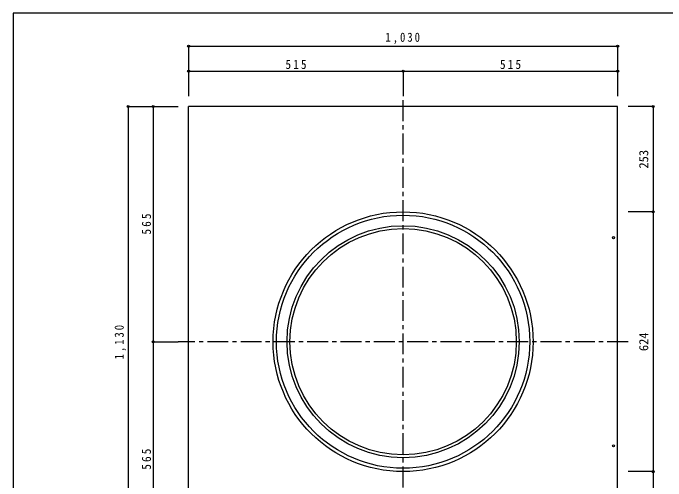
# Model space of a CAD drawing. Units: millimetres on the paper, enlarged 100 times, with parts at other scales. Extents: x -14200 to 14200, y -9940 to 9940.
# Drawn here: x -14200 to 1473, y -1302 to 9940 of the extents above; entities that cross this region are included whole.
import ezdxf
from ezdxf.enums import TextEntityAlignment as Align

# ---------------------------------------------------------------- set-up
doc = ezdxf.new("R2010")
doc.units = ezdxf.units.MM
doc.header["$LTSCALE"] = 100
doc.header["$PDMODE"] = 32
doc.header["$PDSIZE"] = 50
doc.linetypes.add('CHAIN1', pattern=[8, 5, -1, 1, -1])
for name, color, linetype in [('0-0_0', 7, 'Continuous'), ('1-0', 7, 'Continuous'), ('1-8', 7, 'Continuous')]:
    doc.layers.add(name, color=color, linetype=linetype)
doc.styles.add('ＭＳ ゴシック', font='')
doc.styles.get('ＭＳ ゴシック').set_extended_font_data('MS Gothic')

msp = doc.modelspace()

# ---------------------------------------------------------------- linework, layer by layer
at = {"layer": '0-0_0'}
msp.add_lwpolyline([(-14200, -9940), (14200, -9940), (14200, 9940), (-14200, 9940)], close=True, dxfattribs=at)
at = {"layer": '1-0', "linetype": 'CHAIN1'}
for p, q in [((-4836, -3857.1), (-4836, 7942.9)), ((564, 2042.9), (-10236, 2042.9))]:
    msp.add_line(p, q, dxfattribs=at)
at = {"layer": '1-0'}
for p, q in [((-9986, -3607.1), (-9986, 7692.9)), ((314, 7692.9), (-9986, 7692.9)), ((314, -3607.1), (314, 7692.9))]:
    msp.add_line(p, q, dxfattribs=at)
for radius in [3121, 3040, 2787.5, 2717.5]:
    msp.add_circle((-4836, 2042.9), radius, dxfattribs=at)
at = {"layer": '1-8'}
for p, q in [((-9986, 9142.9), (314, 9142.9)), ((-9986, 9142.9), (-9986, 8542.9)), ((314, 9142.9), (314, 8542.9)), ((-9986, 8542.9), (-4836, 8542.9)), ((-9986, 8542.9), (-9986, 7942.9)), ((-4836, 8542.9), (-4836, 7942.9)), ((-4836, 8542.9), (314, 8542.9)), ((314, 8542.9), (314, 7942.9)), ((-11436, 7692.9), (-11436, -3607.1)), ((-11436, 7692.9), (-10836, 7692.9)), ((-10836, 7692.9), (-10836, 2042.9)), ((-10836, 7692.9), (-10236, 7692.9)), ((1164, 7692.9), (564, 7692.9)), ((1164, 7692.9), (1164, 5163.9)), ((1164, 5163.9), (564, 5163.9)), ((1164, 5163.9), (1164, -1078.1)), ((-10836, 2042.9), (-10236, 2042.9)), ((-10836, 2042.9), (-10836, -3607.1)), ((1164, -1078.1), (564, -1078.1)), ((1164, -1078.1), (564, -1078.1)), ((1164, -1078.1), (1164, -3607.1))]:
    msp.add_line(p, q, dxfattribs=at)
for centre in [(214, 4542.9), (214, -457.1)]:
    msp.add_circle(centre, 25, dxfattribs=at)
for p in [(-9986, 9142.9), (314, 9142.9), (-9986, 8542.9), (-4836, 8542.9), (314, 8542.9), (-11436, 7692.9), (-10836, 7692.9), (1164, 7692.9), (1164, 5163.9), (-10836, 2042.9), (1164, -1078.1)]:
    msp.add_point(p, dxfattribs=at)

# ---------------------------------------------------------------- texts
at = {"layer": '1-8', "style": 'ＭＳ ゴシック'}
for s, p in [('253', (1114, 6203.4)), ('624', (1114, 1817.9))]:
    msp.add_text(s, height=219.9, rotation=90, dxfattribs=at).set_placement(p, align=Align.BOTTOM_LEFT)
at = {"layer": '1-8', "char_height": 219.9, "attachment_point": 7, "style": 'ＭＳ ゴシック'}
for s, insert in [('\\T1.38;\\W0.85;1,030', (-5261, 9192.9)), ('\\T1.38;\\W0.9;515', (-7661, 8592.9)), ('\\T1.38;\\W0.9;515', (-2511, 8592.9))]:
    msp.add_mtext(s, dxfattribs=dict(at, insert=insert))
at = {"layer": '1-8', "char_height": 219.9, "attachment_point": 7, "rotation": 90, "style": 'ＭＳ ゴシック'}
for s, insert in [('\\T1.38;\\W0.9;565', (-10886, 4617.9)), ('\\T1.38;\\W0.85;1,130', (-11486, 1617.9)), ('\\T1.38;\\W0.9;565', (-10886, -1032.1))]:
    msp.add_mtext(s, dxfattribs=dict(at, insert=insert))

doc.saveas('drawing.dxf')
